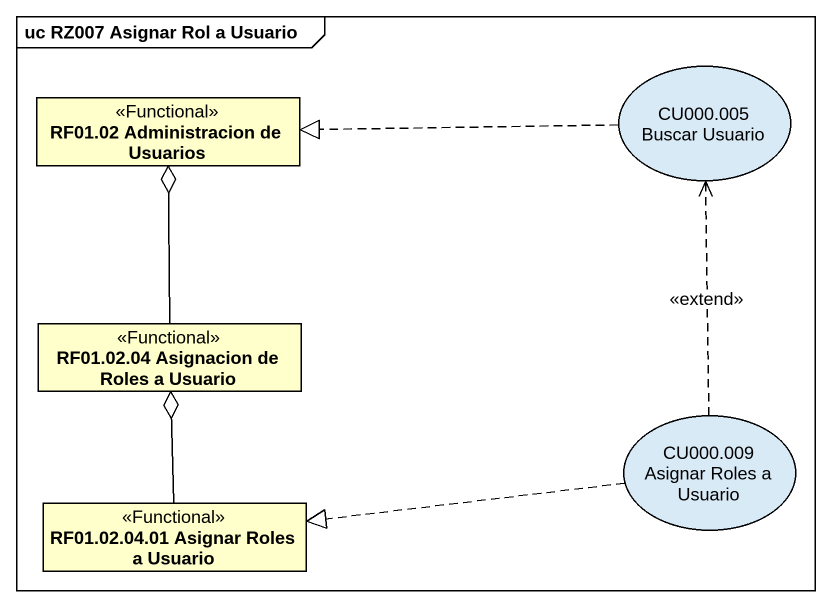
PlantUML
@startuml
mainframe uc RZ007 Asignar Rol a Usuario
allowmixing
hide circle
hide empty members
usecase "CU000.005 Buscar Usuario" as CU000_005_Buscar_Usuario
class "RF01.02 Administracion de Usuarios" as RF01_02_Administracion_de <<Functional>>
class "RF01.02.04 Asignacion de Roles a Usuario" as RF01_02_04_Asignacion_de <<Functional>>
usecase "CU000.009 Asignar Roles a Usuario" as CU000_009_Asignar_Roles_a
class "RF01.02.04.01 Asignar Roles a Usuario" as RF01_02_04_01_Asignar_Roles <<Functional>>
CU000_005_Buscar_Usuario .left.|> RF01_02_Administracion_de
RF01_02_04_Asignacion_de -up-o RF01_02_Administracion_de
CU000_009_Asignar_Roles_a .up.> CU000_005_Buscar_Usuario : <<extend>>
CU000_009_Asignar_Roles_a .left.|> RF01_02_04_01_Asignar_Roles
RF01_02_04_01_Asignar_Roles -up-o RF01_02_04_Asignacion_de
@enduml
